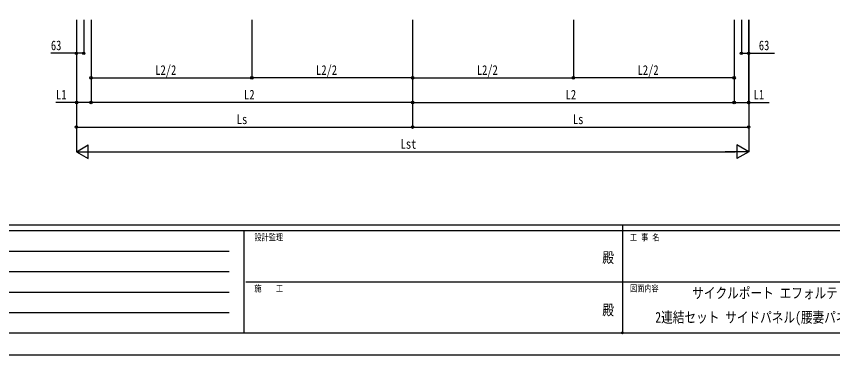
# Model space of a CAD drawing. Units: millimetres, scale not verified. Extents: x -10512 to 10512, y -7425 to 7425.
# Drawn here: x -5214 to 1793, y -7425 to -4522 of the extents above; entities that cross this region are included whole.
import ezdxf
from ezdxf.enums import TextEntityAlignment as Align

# ---------------------------------------------------------------- set-up
doc = ezdxf.new("R2010")
doc.units = ezdxf.units.MM
doc.header["$LTSCALE"] = 30
doc.header["$PDMODE"] = 32
doc.header["$PDSIZE"] = 15
for name, color, linetype in [('0-2_USER1', 3, 'Continuous'), ('0-6_YKK_D', 6, 'Continuous'), ('0-7_YKK_ZWAK', 7, 'Continuous')]:
    doc.layers.add(name, color=color, linetype=linetype)
doc.styles.add('ＭＳ ゴシック', font='')
doc.styles.get('ＭＳ ゴシック').set_extended_font_data('MS Gothic')

msp = doc.modelspace()

# ---------------------------------------------------------------- linework, layer by layer
at = {"layer": '0-6_YKK_D'}
for p, q in [((-4698.42, -4551.31), (-4698.42, -5684.81)), ((-4698.42, -4551.31), (-4698.42, -5473.56)), ((-4698.42, -4551.31), (-4698.42, -4839.84)), ((-4696.92, -4551.31), (-4696.92, -5262.32)), ((-4635.42, -4551.31), (-4635.42, -4839.84)), ((-4572.92, -4551.31), (-4572.92, -5262.32)), ((-4572.92, -4551.31), (-4572.92, -5051.08)), ((-4572.92, -4551.31), (-4572.92, -5262.32)), ((-3192.92, -4551.31), (-3192.92, -5051.08)), ((-3192.92, -4551.31), (-3192.92, -5051.08)), ((-1812.92, -4551.31), (-1812.92, -5473.56)), ((-1812.92, -4551.31), (-1812.92, -5473.56)), ((-1812.92, -4551.31), (-1812.92, -5051.08)), ((-1812.92, -4551.31), (-1812.92, -5262.32)), ((-1812.92, -4551.31), (-1812.92, -5262.32)), ((-1812.92, -4551.31), (-1812.92, -5051.08)), ((-432.92, -4551.31), (-432.92, -5051.08)), ((-432.92, -4551.31), (-432.92, -5051.08)), ((947.08, -4551.31), (947.08, -5262.32)), ((947.08, -4551.31), (947.08, -5262.32)), ((947.08, -4551.31), (947.08, -5051.08)), ((1009.58, -4551.31), (1009.58, -4839.84)), ((1071.08, -4551.31), (1071.08, -5262.32)), ((1072.58, -4551.31), (1072.58, -5684.81)), ((1072.58, -4551.31), (1072.58, -5473.56)), ((1072.58, -4551.31), (1072.58, -4839.84)), ((-4572.92, -5050.08), (-3192.92, -5050.08)), ((-1812.92, -5050.08), (-3192.92, -5050.08)), ((-1812.92, -5050.08), (-432.92, -5050.08)), ((947.08, -5050.08), (-432.92, -5050.08)), ((-1812.92, -5261.32), (-4572.92, -5261.32)), ((-1812.92, -5261.32), (947.08, -5261.32)), ((-4698.42, -5472.56), (-1812.92, -5472.56)), ((-1812.92, -5472.56), (1072.58, -5472.56)), ((-4698.42, -5683.81), (-4596.94, -5625.21)), ((-4596.94, -5742.4), (-4596.94, -5625.21)), ((1072.58, -5683.81), (971.09, -5625.21)), ((971.09, -5625.21), (971.09, -5742.4)), ((-4698.42, -5683.81), (-4596.94, -5742.4)), ((-4698.42, -5683.81), (-4495.45, -5683.81)), ((-4581.24, -5683.81), (955.39, -5683.81)), ((1072.58, -5683.81), (869.6, -5683.81)), ((1072.58, -5683.81), (971.09, -5742.4))]:
    msp.add_line(p, q, dxfattribs=at)
for points in [[(-4635.42, -4838.84), (-4698.42, -4838.84), (-4918.76, -4838.84)], [(1009.58, -4838.84), (1072.58, -4838.84), (1292.91, -4838.84)], [(-4572.92, -5261.32), (-4696.92, -5261.32), (-4874.02, -5261.32)], [(947.08, -5261.32), (1071.08, -5261.32), (1248.18, -5261.32)]]:
    msp.add_lwpolyline(points, dxfattribs=at)
for centre in [(-4698.42, -4838.84), (-4635.42, -4838.84), (1009.58, -4838.84), (1072.58, -4838.84), (-4572.92, -5050.08), (-3192.92, -5050.08), (-3192.92, -5050.08), (-1812.92, -5050.08), (-1812.92, -5050.08), (-432.92, -5050.08), (-432.92, -5050.08), (947.08, -5050.08), (-4696.92, -5261.32), (-4572.92, -5261.32), (-4572.92, -5261.32), (-1812.92, -5261.32), (-1812.92, -5261.32), (947.08, -5261.32), (947.08, -5261.32), (1071.08, -5261.32), (-4698.42, -5472.56), (-1812.92, -5472.56), (-1812.92, -5472.56), (1072.58, -5472.56)]:
    msp.add_circle(centre, 10.62, dxfattribs=at)
at = {"layer": '0-7_YKK_ZWAK'}
for p, q in [((9737.55, -6312.5), (-9762.45, -6312.5)), ((-3262.45, -6362.5), (-9762.45, -6362.5)), ((-3262.45, -6362.5), (-3262.45, -7237.5)), ((-12.45, -6362.5), (-3262.45, -6362.5)), ((-12.45, -6312.5), (-12.45, -7237.5)), ((3237.55, -6362.5), (-12.45, -6362.5)), ((-9656.2, -6537.5), (-3387.45, -6537.5)), ((-9656.2, -6712.5), (-3387.45, -6712.5)), ((-3243.7, -6800), (-12.45, -6800)), ((-12.45, -6800), (3237.55, -6800)), ((-9656.2, -6887.5), (-3387.45, -6887.5)), ((-9656.2, -7062.5), (-3387.45, -7062.5)), ((-9762.45, -7237.5), (-3262.45, -7237.5)), ((-3262.45, -7237.5), (-12.45, -7237.5)), ((-12.45, -7237.5), (3237.55, -7237.5))]:
    msp.add_line(p, q, dxfattribs=at)
msp.add_lwpolyline([(-10512.5, -7425), (10512.5, -7425), (10512.5, 7425), (-10512.5, 7425)], close=True, dxfattribs=at)
msp.add_point((-12.45, -7237.5), dxfattribs=at)

# ---------------------------------------------------------------- texts
at = {"layer": '0-2_USER1', "style": 'ＭＳ ゴシック', "width": 0.8}
for s, p in [('サイクルポート エフォルテ 600タイプ', (587.3, -6969.36)), ('2連結セット サイドパネル(腰妻パネル)\u3000納まり図', (270.63, -7177.69))]:
    msp.add_text(s, height=91.64, dxfattribs=at).set_placement(p, align=Align.BOTTOM_LEFT)
at = {"layer": '0-6_YKK_D', "style": 'ＭＳ ゴシック', "width": 0.8}
for s, p in [('63', (-4917.09, -4837.17)), ('63', (1159.24, -4837.17)), ('L2/2', (-4020.92, -5048.78)), ('L2/2', (-2640.92, -5048.78)), ('L2/2', (-1260.92, -5048.78)), ('L2/2', (119.08, -5048.78)), ('L1', (-4872.72, -5260.02)), ('L2', (-3258.92, -5260.02)), ('L2', (-498.92, -5260.02)), ('L1', (1114.88, -5260.02)), ('Ls', (-3321.67, -5471.26)), ('Ls', (-436.17, -5471.26)), ('Lst', (-1914.92, -5682.81))]:
    msp.add_text(s, height=82.48, dxfattribs=at).set_placement(p, align=Align.BOTTOM_LEFT)
at = {"layer": '0-7_YKK_ZWAK', "style": 'ＭＳ ゴシック', "width": 0.8}
for s, height, p in [('設計監理', 54.99, (-3170.78, -6462.5)), ('工 事 名', 54.99, (53.17, -6462.5)), ('殿', 91.64, (-184.17, -6664.58)), ('施\u3000\u3000工', 54.99, (-3170.78, -6900)), ('図面内容', 54.99, (53.17, -6900)), ('殿', 91.64, (-184.17, -7114.58))]:
    msp.add_text(s, height=height, dxfattribs=at).set_placement(p, align=Align.BOTTOM_LEFT)

doc.saveas('drawing.dxf')
